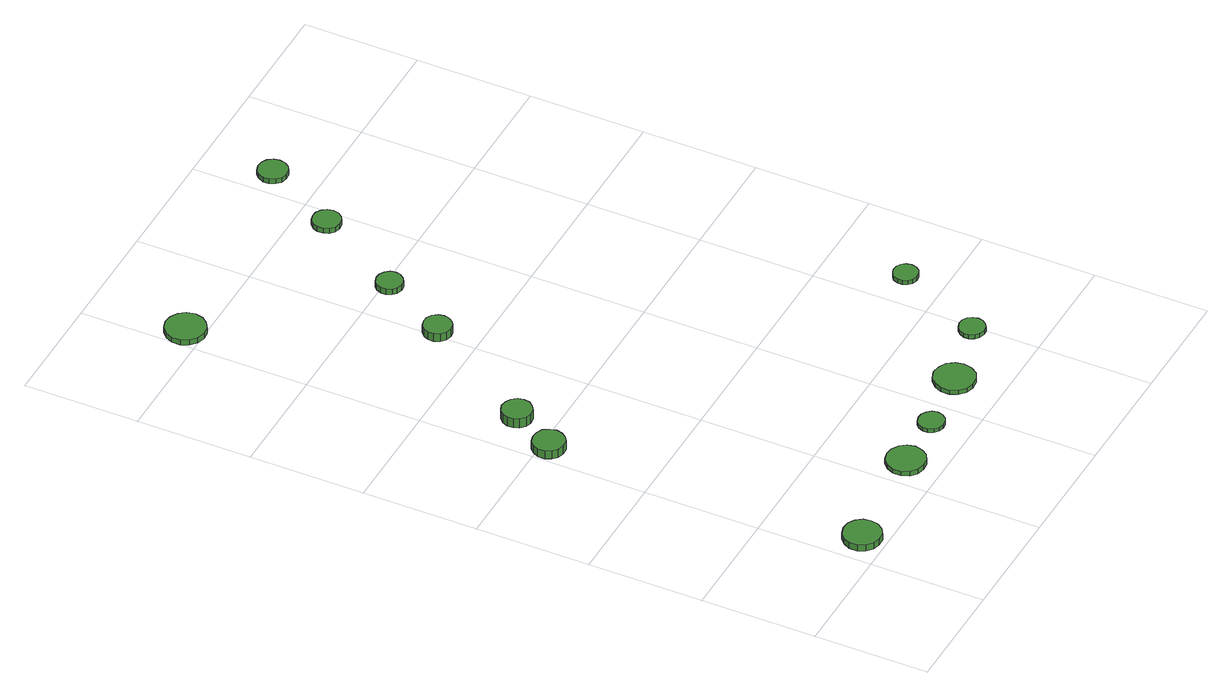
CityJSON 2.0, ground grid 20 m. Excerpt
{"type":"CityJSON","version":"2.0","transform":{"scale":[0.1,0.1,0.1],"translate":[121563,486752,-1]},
"CityObjects":{
"tree1":{"type":"SolitaryVegetationObject","attributes":{"function":"something"},"geometry":[{"type":"MultiSurface","lod":"1","boundaries":[[[0,1,2,3,4,5,6,7,8,9,10,11,12,13,14]],[[15,16,17,18,19,20,21,22,23,24,25,26,27,28,29]],[[0,29,28,1]],[[1,28,27,2]],[[2,27,26,3]],[[3,26,25,4]],[[4,25,24,5]],[[5,24,23,6]],[[6,23,22,7]],[[7,22,21,8]],[[8,21,20,9]],[[9,20,19,10]],[[10,19,18,11]],[[11,18,17,12]],[[12,17,16,13]],[[13,16,15,14]],[[14,15,29,0]]]}]},
"tree2":{"type":"SolitaryVegetationObject","attributes":{"function":"something"},"geometry":[{"type":"MultiSurface","lod":"1","boundaries":[[[30,31,32,33,34,35,36,37,38,39,40,41,42,43,44]],[[45,46,47,48,49,50,51,52,53,54,55,56,57,58,59]],[[30,59,58,31]],[[31,58,57,32]],[[32,57,56,33]],[[33,56,55,34]],[[34,55,54,35]],[[35,54,53,36]],[[36,53,52,37]],[[37,52,51,38]],[[38,51,50,39]],[[39,50,49,40]],[[40,49,48,41]],[[41,48,47,42]],[[42,47,46,43]],[[43,46,45,44]],[[44,45,59,30]]]}]},
"tree3":{"type":"SolitaryVegetationObject","attributes":{"function":"something"},"geometry":[{"type":"MultiSurface","lod":"1","boundaries":[[[60,61,62,63,64,65,66,67,68,69,70,71,72,73,74]],[[75,76,77,78,79,80,81,82,83,84,85,86,87,88,89]],[[60,89,88,61]],[[61,88,87,62]],[[62,87,86,63]],[[63,86,85,64]],[[64,85,84,65]],[[65,84,83,66]],[[66,83,82,67]],[[67,82,81,68]],[[68,81,80,69]],[[69,80,79,70]],[[70,79,78,71]],[[71,78,77,72]],[[72,77,76,73]],[[73,76,75,74]],[[74,75,89,60]]]}]},
"tree4":{"type":"SolitaryVegetationObject","attributes":{"function":"something"},"geometry":[{"type":"MultiSurface","lod":"1","boundaries":[[[90,91,92,93,94,95,96,97,98,99,100,101,102,103,104]],[[105,106,107,108,109,110,111,112,113,114,115,116,117,118,119]],[[90,119,118,91]],[[91,118,117,92]],[[92,117,116,93]],[[93,116,115,94]],[[94,115,114,95]],[[95,114,113,96]],[[96,113,112,97]],[[97,112,111,98]],[[98,111,110,99]],[[99,110,109,100]],[[100,109,108,101]],[[101,108,107,102]],[[102,107,106,103]],[[103,106,105,104]],[[104,105,119,90]]]}]},
"tree5":{"type":"SolitaryVegetationObject","attributes":{"function":"something"},"geometry":[{"type":"MultiSurface","lod":"1","boundaries":[[[120,121,122,123,124,125,126,127,128,129,130,131,132,133,134]],[[135,136,137,138,139,140,141,142,143,144,145,146,147,148,149]],[[120,149,148,121]],[[121,148,147,122]],[[122,147,146,123]],[[123,146,145,124]],[[124,145,144,125]],[[125,144,143,126]],[[126,143,142,127]],[[127,142,141,128]],[[128,141,140,129]],[[129,140,139,130]],[[130,139,138,131]],[[131,138,137,132]],[[132,137,136,133]],[[133,136,135,134]],[[134,135,149,120]]]}]},
"tree6":{"type":"SolitaryVegetationObject","attributes":{"function":"something"},"geometry":[{"type":"MultiSurface","lod":"1","boundaries":[[[150,151,152,153,154,155,156,157,158,159,160,161,162,163,164]],[[165,166,167,168,169,170,171,172,173,174,175,176,177,178,179]],[[150,179,178,151]],[[151,178,177,152]],[[152,177,176,153]],[[153,176,175,154]],[[154,175,174,155]],[[155,174,173,156]],[[156,173,172,157]],[[157,172,171,158]],[[158,171,170,159]],[[159,170,169,160]],[[160,169,168,161]],[[161,168,167,162]],[[162,167,166,163]],[[163,166,165,164]],[[164,165,179,150]]]}]},
"tree7":{"type":"SolitaryVegetationObject","attributes":{"function":"something"},"geometry":[{"type":"MultiSurface","lod":"1","boundaries":[[[180,181,182,183,184,185,186,187,188,189,190,191,192,193,194]],[[195,196,197,198,199,200,201,202,203,204,205,206,207,208,209]],[[180,209,208,181]],[[181,208,207,182]],[[182,207,206,183]],[[183,206,205,184]],[[184,205,204,185]],[[185,204,203,186]],[[186,203,202,187]],[[187,202,201,188]],[[188,201,200,189]],[[189,200,199,190]],[[190,199,198,191]],[[191,198,197,192]],[[192,197,196,193]],[[193,196,195,194]],[[194,195,209,180]]]}]},
"tree8":{"type":"SolitaryVegetationObject","attributes":{"function":"something"},"geometry":[{"type":"MultiSurface","lod":"1","boundaries":[[[210,211,212,213,214,215,216,217,218,219,220,221,222,223,224]],[[225,226,227,228,229,230,231,232,233,234,235,236,237,238,239]],[[210,239,238,211]],[[211,238,237,212]],[[212,237,236,213]],[[213,236,235,214]],[[214,235,234,215]],[[215,234,233,216]],[[216,233,232,217]],[[217,232,231,218]],[[218,231,230,219]],[[219,230,229,220]],[[220,229,228,221]],[[221,228,227,222]],[[222,227,226,223]],[[223,226,225,224]],[[224,225,239,210]]]}]},
"tree9":{"type":"SolitaryVegetationObject","attributes":{"function":"something"},"geometry":[{"type":"MultiSurface","lod":"1","boundaries":[[[240,241,242,243,244,245,246,247,248,249,250,251,252,253,254]],[[255,256,257,258,259,260,261,262,263,264,265,266,267,268,269]],[[240,269,268,241]],[[241,268,267,242]],[[242,267,266,243]],[[243,266,265,244]],[[244,265,264,245]],[[245,264,263,246]],[[246,263,262,247]],[[247,262,261,248]],[[248,261,260,249]],[[249,260,259,250]],[[250,259,258,251]],[[251,258,257,252]],[[252,257,256,253]],[[253,256,255,254]],[[254,255,269,240]]]}]},
"tree10":{"type":"SolitaryVegetationObject","attributes":{"function":"something"},"geometry":[{"type":"MultiSurface","lod":"1","boundaries":[[[270,271,272,273,274,275,276,277,278,279,280,281,282,283,284]],[[285,286,287,288,289,290,291,292,293,294,295,296,297,298,299]],[[270,299,298,271]],[[271,298,297,272]],[[272,297,296,273]],[[273,296,295,274]],[[274,295,294,275]],[[275,294,293,276]],[[276,293,292,277]],[[277,292,291,278]],[[278,291,290,279]],[[279,290,289,280]],[[280,289,288,281]],[[281,288,287,282]],[[282,287,286,283]],[[283,286,285,284]],[[284,285,299,270]]]}]},
"tree11":{"type":"SolitaryVegetationObject","attributes":{"function":"something"},"geometry":[{"type":"MultiSurface","lod":"1","boundaries":[[[300,301,302,303,304,305,306,307,308,309,310,311,312,313,314]],[[315,316,317,318,319,320,321,322,323,324,325,326,327,328,329]],[[300,329,328,301]],[[301,328,327,302]],[[302,327,326,303]],[[303,326,325,304]],[[304,325,324,305]],[[305,324,323,306]],[[306,323,322,307]],[[307,322,321,308]],[[308,321,320,309]],[[309,320,319,310]],[[310,319,318,311]],[[311,318,317,312]],[[312,317,316,313]],[[313,316,315,314]],[[314,315,329,300]]]}]},
"tree12":{"type":"SolitaryVegetationObject","attributes":{"function":"something"},"geometry":[{"type":"MultiSurface","lod":"1","boundaries":[[[330,331,332,333,334,335,336,337,338,339,340,341,342,343,344]],[[345,346,347,348,349,350,351,352,353,354,355,356,357,358,359]],[[330,359,358,331]],[[331,358,357,332]],[[332,357,356,333]],[[333,356,355,334]],[[334,355,354,335]],[[335,354,353,336]],[[336,353,352,337]],[[337,352,351,338]],[[338,351,350,339]],[[339,350,349,340]],[[340,349,348,341]],[[341,348,347,342]],[[342,347,346,343]],[[343,346,345,344]],[[344,345,359,330]]]}]},
"tree13":{"type":"SolitaryVegetationObject","attributes":{"function":"something"},"geometry":[{"type":"MultiSurface","lod":"1","boundaries":[[[360,361,362,363,364,365,366,367,368,369,370,371,372,373,374]],[[375,376,377,378,379,380,381,382,383,384,385,386,387,388,389]],[[360,389,388,361]],[[361,388,387,362]],[[362,387,386,363]],[[363,386,385,364]],[[364,385,384,365]],[[365,384,383,366]],[[366,383,382,367]],[[367,382,381,368]],[[368,381,380,369]],[[369,380,379,370]],[[370,379,378,371]],[[371,378,377,372]],[[372,377,376,373]],[[373,376,375,374]],[[374,375,389,360]]]}]}
},
"vertices":[
[85,41,19],[83,54,19],[75,65,19],[63,72,19],[50,73,19],[37,69,19],[27,60,19],[21,48,19],[21,34,19],[27,22,19],[37,13,19],[50,9,19],[63,10,19],[75,17,19],[83,28,19],[83,28,7],[75,17,7],[63,10,7],[50,9,7],[37,13,7],[27,22,7],[21,34,7],[21,48,7],[27,60,7],[37,69,7],[50,73,7],[63,72,7],[75,65,7],[83,54,7],[85,41,7],
[60,586,23],[57,597,23],[51,607,23],[41,612,23],[29,613,23],[18,610,23],[10,602,23],[5,592,23],[5,580,23],[10,570,23],[18,562,23],[29,559,23],[41,560,23],[51,566,23],[57,575,23],[57,575,7],[51,566,7],[41,560,7],[29,559,7],[18,562,7],[10,570,7],[5,580,7],[5,592,7],[10,602,7],[18,610,7],[29,613,7],[41,612,7],[51,607,7],[57,597,7],[60,586,7],
[285,62,16],[282,75,16],[274,86,16],[262,93,16],[249,95,16],[235,91,16],[225,81,16],[219,69,16],[219,55,16],[225,42,16],[235,33,16],[249,29,16],[262,30,16],[274,37,16],[282,48,16],[282,48,7],[274,37,7],[262,30,7],[249,29,7],[235,33,7],[225,42,7],[219,55,7],[219,69,7],[225,81,7],[235,91,7],[249,95,7],[262,93,7],[274,86,7],[282,75,7],[285,62,7],
[103,665,25],[101,675,25],[94,684,25],[85,689,25],[74,691,25],[64,687,25],[56,680,25],[52,670,25],[52,659,25],[56,650,25],[64,642,25],[74,639,25],[85,640,25],[94,646,25],[101,654,25],[101,654,7],[94,646,7],[85,640,7],[74,639,7],[64,642,7],[56,650,7],[52,659,7],[52,670,7],[56,680,7],[64,687,7],[74,691,7],[85,689,7],[94,684,7],[101,675,7],[103,665,7],
[379,69,14],[377,78,14],[371,85,14],[363,90,14],[354,91,14],[345,88,14],[338,82,14],[334,73,14],[334,64,14],[338,56,14],[345,49,14],[354,47,14],[363,48,14],[371,52,14],[377,60,14],[377,60,7],[371,52,7],[363,48,7],[354,47,7],[345,49,7],[338,56,7],[334,64,7],[334,73,7],[338,82,7],[345,88,7],[354,91,7],[363,90,7],[371,85,7],[377,78,7],[379,69,7],
[70,1231,17],[67,1246,17],[58,1257,17],[46,1264,17],[32,1266,17],[18,1262,17],[7,1252,17],[1,1239,17],[1,1224,17],[7,1211,17],[18,1201,17],[32,1197,17],[46,1198,17],[58,1206,17],[67,1217,17],[67,1217,7],[58,1206,7],[46,1198,7],[32,1197,7],[18,1201,7],[7,1211,7],[1,1224,7],[1,1239,7],[7,1252,7],[18,1262,7],[32,1266,7],[46,1264,7],[58,1257,7],[67,1246,7],[70,1231,7],
[235,872,23],[233,882,23],[227,890,23],[219,895,23],[209,896,23],[199,893,23],[192,886,23],[188,877,23],[188,867,23],[192,858,23],[199,851,23],[209,848,23],[219,849,23],[227,854,23],[233,862,23],[233,862,7],[227,854,7],[219,849,7],[209,848,7],[199,851,7],[192,858,7],[188,867,7],[188,877,7],[192,886,7],[199,893,7],[209,896,7],[219,895,7],[227,890,7],[233,882,7],[235,872,7],
[503,84,15],[500,98,15],[492,110,15],[479,117,15],[464,119,15],[450,114,15],[440,104,15],[434,91,15],[434,76,15],[440,63,15],[450,53,15],[464,49,15],[479,50,15],[492,57,15],[500,69,15],[500,69,7],[492,57,7],[479,50,7],[464,49,7],[450,53,7],[440,63,7],[434,76,7],[434,91,7],[440,104,7],[450,114,7],[464,119,7],[479,117,7],[492,110,7],[500,98,7],[503,84,7],
[303,992,18],[301,1001,18],[295,1008,18],[287,1013,18],[278,1014,18],[269,1011,18],[262,1005,18],[258,996,18],[258,987,18],[262,978,18],[269,972,18],[278,969,18],[287,970,18],[295,975,18],[301,983,18],[301,983,7],[295,975,7],[287,970,7],[278,969,7],[269,972,7],[262,978,7],[258,987,7],[258,996,7],[262,1005,7],[269,1011,7],[278,1014,7],[287,1013,7],[295,1008,7],[301,1001,7],[303,992,7],
[615,114,15],[613,123,15],[608,130,15],[600,135,15],[591,136,15],[582,133,15],[575,127,15],[571,118,15],[571,109,15],[575,101,15],[582,95,15],[591,92,15],[600,93,15],[608,98,15],[613,105,15],[613,105,7],[608,98,7],[600,93,7],[591,92,7],[582,95,7],[575,101,7],[571,109,7],[571,118,7],[575,127,7],[582,133,7],[591,136,7],[600,135,7],[608,130,7],[613,123,7],[615,114,7],
[397,1149,17],[395,1159,17],[389,1167,17],[381,1172,17],[371,1173,17],[361,1170,17],[354,1163,17],[350,1154,17],[350,1144,17],[354,1135,17],[361,1128,17],[371,1125,17],[381,1126,17],[389,1131,17],[395,1139,17],[395,1139,7],[389,1131,7],[381,1126,7],[371,1125,7],[361,1128,7],[354,1135,7],[350,1144,7],[350,1154,7],[354,1163,7],[361,1170,7],[371,1173,7],[381,1172,7],[389,1167,7],[395,1159,7],[397,1149,7],
[687,268,15],[685,277,15],[680,284,15],[672,288,15],[663,289,15],[655,286,15],[648,280,15],[645,272,15],[645,264,15],[648,256,15],[655,250,15],[663,247,15],[672,248,15],[680,252,15],[685,259,15],[685,259,7],[680,252,7],[672,248,7],[663,247,7],[655,250,7],[648,256,7],[645,264,7],[645,272,7],[648,280,7],[655,286,7],[663,289,7],[672,288,7],[680,284,7],[685,277,7],[687,268,7],
[472,1281,16],[470,1291,16],[464,1300,16],[455,1305,16],[444,1306,16],[434,1303,16],[427,1296,16],[422,1286,16],[422,1276,16],[427,1266,16],[434,1259,16],[444,1256,16],[455,1257,16],[464,1262,16],[470,1271,16],[470,1271,7],[464,1262,7],[455,1257,7],[444,1256,7],[434,1259,7],[427,1266,7],[422,1276,7],[422,1286,7],[427,1296,7],[434,1303,7],[444,1306,7],[455,1305,7],[464,1300,7],[470,1291,7],[472,1281,7]
]}
